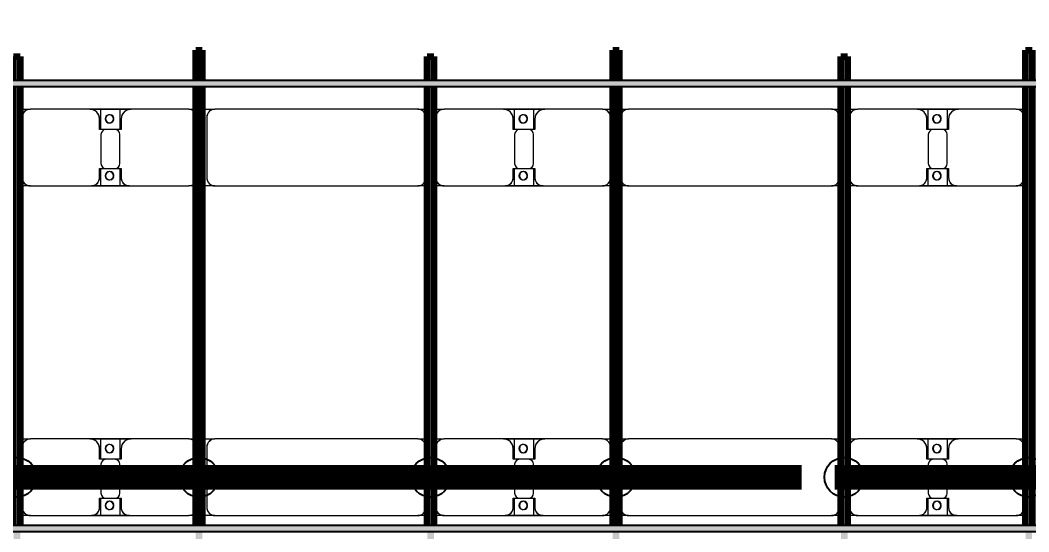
# Model space of a CAD drawing. Header units: millimetres. Extents: x -268744 to 115753, y -96240 to -10461.
# Drawn here: x -155419 to -149299, y -22647 to -19543 of the extents above; entities that cross this region are included whole.
import ezdxf

# ---------------------------------------------------------------- set-up
doc = ezdxf.new("R2010")
doc.units = ezdxf.units.MM
for name, color, linetype, lineweight in [('A-ANNO-DIMS', 211, 'Continuous', 9), ('A-ANNO-DIMS-900', 211, 'Continuous', 9), ('A-GENM', 13, 'Continuous', 9), ('S-BEAM', 12, 'Continuous', 9)]:
    doc.layers.add(name, color=color, linetype=linetype, lineweight=lineweight)
doc.layers.add('GC-HOP 40x60 GIA CUONG', color=1, linetype='Continuous')
doc.styles.add('Trebuchet MS', font='trebuc.ttf', dxfattribs={"width": 0.8, "height": 2700})
doc.dimstyles.new('Arc_Length_-_3mm_Trebuchet_MS_3', dxfattribs={"dimscale": 304.8, "dimtxt": 2783.567448, "dimasz": 2.952756, "dimexe": 4.429134, "dimexo": 4.429134, "dimgap": 0.885827, "dimtad": 1, "dimdec": 0, "dimrnd": 10, "dimzin": 0, "dimdsep": 46, "dimtxsty": 'Trebuchet MS', "dimblk1": 'OBLIQUE', "dimblk2": 'OBLIQUE', "dimsah": 1, "dimcen": 0.09, "dimdle": 2.952756, "dimazin": 0, "dimtfac": 1, "dimtdec": 4, "dimtix": 1, "dimtmove": 0, "dimatfit": 3, "dimfxl": 1, "dimtvp": 1, "dimtfill": 1, "dimtolj": 1, "dimtzin": 0, "dimarcsym": 2})

# ---------------------------------------------------------------- blocks, each defined once
blk = doc.blocks.new('Dầm C52 - Hộp 40x60-104813-KHUNG KẾT CẤU BÈ PIN 1')
at = {"layer": 'S-BEAM', "lineweight": 25}
blk.add_hatch(color=4, dxfattribs=at).paths.add_polyline_path([(-145811, -20), (145811, -20), (145811, 20), (-145811, 20)])
at = {"layer": 'S-BEAM', "color": 4, "lineweight": 25}
for p, q in [((-145811, 20), (145811, 20)), ((145811, -20), (-145811, -20))]:
    blk.add_line(p, q, dxfattribs=at)
blk = doc.blocks.new('Dầm C52 - Hộp 40x60-V24-KHUNG KẾT CẤU BÈ PIN 1')
at = {"layer": 'S-BEAM', "lineweight": 25}
blk.add_hatch(color=4, dxfattribs=at).paths.add_polyline_path([(-145811, -20), (145811, -20), (145811, 20), (-145811, 20)])
at = {"layer": 'S-BEAM', "color": 4, "lineweight": 25}
for p, q in [((-145811, 20), (145811, 20)), ((145811, -20), (-145811, -20))]:
    blk.add_line(p, q, dxfattribs=at)
blk = doc.blocks.new('Dầm C52 - Dầm C52-102503-KHUNG KẾT CẤU BÈ PIN 1')
at = {"layer": 'S-BEAM', "lineweight": 140}
h = blk.add_hatch(color=1, dxfattribs=at)
h.paths.add_polyline_path([(-25480.9, 20), (-25480.9, -20), (-25440.9, -20), (-25440.9, 20)])
h.paths.add_polyline_path([(-25400.9, 20), (-25400.9, -20), (-19440.9, -20), (-19443, 20), (-24983.5, 20)])
h.paths.add_polyline_path([(-19400.9, 20), (-19400.9, -20), (-13440.9, -20), (-13440.9, 20), (-17596.2, 20)])
h.paths.add_polyline_path([(-13400.9, -20), (-7440.9, -20), (-7440.9, 20), (-13400.9, 20)])
h.paths.add_polyline_path([(-7400.9, -20), (-1440.9, -20), (-1440.9, 20), (-7400.9, 20)])
h.paths.add_polyline_path([(-1400.9, -20), (4559.1, -20), (4559.1, 20), (-1400.9, 20)])
h.paths.add_polyline_path([(4599.1, -20), (10559.1, -20), (10559.1, 20), (4599.1, 20)])
h.paths.add_polyline_path([(10599.1, 20), (10599.1, -20), (16559.1, -20), (16559.1, 20), (11952.8, 20)])
h.paths.add_polyline_path([(16599.1, -20), (22559.1, -20), (22559.1, 20), (16599.1, 20)])
h.paths.add_polyline_path([(22599.1, -20), (25259.1, -20), (25259.1, 20), (22599.1, 20)])
h.paths.add_polyline_path([(25299.1, -20), (25441.8, -20), (25441.8, 20), (25299.1, 20)])
at = {"layer": 'S-BEAM', "color": 1, "lineweight": 140}
for p, q in [((22599.1, 20), (25259.1, 20)), ((25299.1, 20), (25441.8, 20)), ((25441.8, 20), (25441.8, -20)), ((25259.1, -20), (22599.1, -20)), ((25441.8, -20), (25299.1, -20))]:
    blk.add_line(p, q, dxfattribs=at)
blk = doc.blocks.new('Dầm C52 - Dầm C52-V2-KHUNG KẾT CẤU BÈ PIN 1')
at = {"layer": 'S-BEAM', "lineweight": 140}
h = blk.add_hatch(color=1, dxfattribs=at)
h.paths.add_polyline_path([(-25480.9, 20), (-25480.9, -20), (-25440.9, -20), (-25440.9, 20)])
h.paths.add_polyline_path([(-25400.9, 20), (-25400.9, -20), (-19440.9, -20), (-19443, 20), (-24983.5, 20)])
h.paths.add_polyline_path([(-19400.9, 20), (-19400.9, -20), (-13440.9, -20), (-13440.9, 20), (-18519.6, 20)])
h.paths.add_polyline_path([(-13400.9, -20), (-7440.9, -20), (-7440.9, 20), (-13400.9, 20)])
h.paths.add_polyline_path([(-7400.9, 20), (-7400.9, -20), (-1440.9, -20), (-1440.9, 20), (-6515.3, 20)])
h.paths.add_polyline_path([(-1400.9, 20), (-1400.9, -20), (4559.1, -20), (4559.1, 20), (-974.9, 20)])
h.paths.add_polyline_path([(4599.1, -20), (10559.1, -20), (10559.1, 20), (4599.1, 20)])
h.paths.add_polyline_path([(10599.1, -20), (16559.1, -20), (16559.1, 20), (10599.1, 20)])
h.paths.add_polyline_path([(16599.1, 20), (16599.1, -20), (22559.1, -20), (22559.1, 20), (17493.2, 20)])
h.paths.add_polyline_path([(22599.1, 20), (22599.1, -20), (25259.1, -20), (25259.1, 20), (23033.7, 20)])
h.paths.add_polyline_path([(25299.1, -20), (25480.9, -20), (25480.9, 20), (25299.1, 20)])
at = {"layer": 'S-BEAM', "color": 1, "lineweight": 140}
for p, q in [((22599.1, 20), (25259.1, 20)), ((25299.1, 20), (25480.9, 20)), ((25480.9, 20), (25480.9, -20)), ((25259.1, -20), (22599.1, -20)), ((25480.9, -20), (25299.1, -20))]:
    blk.add_line(p, q, dxfattribs=at)
blk = doc.blocks.new('Dầm C52 - Dầm C52-V19-KHUNG KẾT CẤU BÈ PIN 1')
at = {"layer": 'S-BEAM', "lineweight": 140}
h = blk.add_hatch(color=1, dxfattribs=at)
h.paths.add_polyline_path([(-25480.9, 20), (-25480.9, -20), (-25440.9, -20), (-25445.2, 20)])
h.paths.add_polyline_path([(-25400.9, -20), (-19440.9, -20), (-19443, 20), (-25400.9, 20)])
h.paths.add_polyline_path([(-19400.9, -20), (-13440.9, -20), (-13440.9, 20), (-19400.9, 20)])
h.paths.add_polyline_path([(-13400.9, -20), (-7440.9, -20), (-7440.9, 20), (-13400.9, 20)])
h.paths.add_polyline_path([(-7400.9, -20), (-1440.9, -20), (-1440.9, 20), (-7400.9, 20)])
h.paths.add_polyline_path([(-1400.9, -20), (4559.1, -20), (4559.1, 20), (-1400.9, 20)])
h.paths.add_polyline_path([(4599.1, -20), (10559.1, -20), (10559.1, 20), (4599.1, 20)])
h.paths.add_polyline_path([(10599.1, -20), (16559.1, -20), (16559.1, 20), (10599.1, 20)])
h.paths.add_polyline_path([(16599.1, -20), (22559.1, -20), (22559.1, 20), (16599.1, 20)])
h.paths.add_polyline_path([(22599.1, -20), (25259.1, -20), (25259.1, 20), (22599.1, 20)])
h.paths.add_polyline_path([(25299.1, 20), (25299.1, -20), (25441.8, -20), (25441.8, 20)])
at = {"layer": 'S-BEAM', "color": 1, "lineweight": 140}
for p, q in [((22599.1, 20), (25259.1, 20)), ((25299.1, 20), (25441.8, 20)), ((25441.8, 20), (25441.8, -20)), ((25259.1, -20), (22599.1, -20)), ((25441.8, -20), (25299.1, -20))]:
    blk.add_line(p, q, dxfattribs=at)
blk = doc.blocks.new('Dầm C52 - Dầm C52-V1-KHUNG KẾT CẤU BÈ PIN 1')
at = {"layer": 'S-BEAM', "lineweight": 140}
h = blk.add_hatch(color=1, dxfattribs=at)
h.paths.add_polyline_path([(-25480.9, 20), (-25480.9, -20), (-25440.9, -20), (-25445.2, 20)])
h.paths.add_polyline_path([(-25400.9, -20), (-19440.9, -20), (-19443, 20), (-25400.9, 20)])
h.paths.add_polyline_path([(-19400.9, 20), (-19400.9, -20), (-13440.9, -20), (-13440.9, 20), (-18981.3, 20)])
h.paths.add_polyline_path([(-13400.9, -20), (-7440.9, -20), (-7440.9, 20), (-13400.9, 20)])
h.paths.add_polyline_path([(-7400.9, 20), (-7400.9, -20), (-1440.9, -20), (-1440.9, 20), (-6977, 20)])
h.paths.add_polyline_path([(-1400.9, -20), (4559.1, -20), (4559.1, 20), (-1400.9, 20)])
h.paths.add_polyline_path([(4599.1, 20), (4599.1, -20), (10559.1, -20), (10559.1, 20), (5027.2, 20)])
h.paths.add_polyline_path([(10599.1, -20), (16559.1, -20), (16559.1, 20), (10599.1, 20)])
h.paths.add_polyline_path([(16599.1, 20), (16599.1, -20), (22559.1, -20), (22559.1, 20), (17031.5, 20)])
h.paths.add_polyline_path([(22599.1, -20), (25259.1, -20), (25259.1, 20), (22599.1, 20)])
h.paths.add_polyline_path([(25299.1, -20), (25480.9, -20), (25480.9, 20), (25299.1, 20)])
at = {"layer": 'S-BEAM', "color": 1, "lineweight": 140}
for p, q in [((22599.1, 20), (25259.1, 20)), ((25299.1, 20), (25480.9, 20)), ((25480.9, 20), (25480.9, -20)), ((25259.1, -20), (22599.1, -20)), ((25480.9, -20), (25299.1, -20))]:
    blk.add_line(p, q, dxfattribs=at)
blk = doc.blocks.new('Dai phao do pin - DẢI PHAO ĐỠ PIN-V53-KHUNG KẾT CẤU BÈ PIN 1')
at = {"layer": 'A-GENM', "color": 7}
for p, q in [((25807.6, 241.6), (25869.7, 241.6)), ((25807.6, 241.6), (25869.7, 241.6)), ((25819.7, 191.6), (25819.7, -173.4)), ((26229.7, 241.6), (25869.7, 241.6)), ((26229.7, 241.6), (26412.2, 241.6)), ((26412.2, 241.6), (26229.7, 241.6)), ((26297.8, 241.6), (26480.3, 241.6)), ((26297.8, 116.2), (26297.8, 241.6)), ((26480.3, 241.6), (26297.8, 241.6)), ((26412.2, 241.6), (26412.2, 116.2)), ((26830.3, 241.6), (26480.3, 241.6)), ((26830.3, 241.6), (26872.6, 241.6)), ((26830.3, 241.6), (26872.6, 241.6)), ((26912.6, 241.6), (26989.7, 241.6)), ((26912.6, 241.6), (26989.7, 241.6)), ((26939.7, 191.6), (26939.7, -173.4)), ((28220.3, 241.6), (26989.7, 241.6)), ((28220.3, 241.6), (28277.6, 241.6)), ((28220.3, 241.6), (28277.6, 241.6)), ((28270.3, -173.4), (28270.3, 191.6)), ((28317.6, 241.6), (28379.7, 241.6)), ((28317.6, 241.6), (28379.7, 241.6)), ((28329.7, 191.6), (28329.7, -173.4)), ((28739.7, 241.6), (28379.7, 241.6)), ((28739.7, 241.6), (28922.2, 241.6)), ((28922.2, 241.6), (28739.7, 241.6)), ((28807.8, 241.6), (28990.3, 241.6)), ((28807.8, 116.2), (28807.8, 241.6)), ((28990.3, 241.6), (28807.8, 241.6)), ((28922.2, 241.6), (28922.2, 116.2)), ((29340.3, 241.6), (28990.3, 241.6)), ((29340.3, 241.6), (29402.6, 241.6)), ((29340.3, 241.6), (29402.6, 241.6)), ((29390.3, -173.4), (29390.3, 191.6)), ((29449.7, 191.6), (29449.7, -173.4)), ((29451.1, 241.6), (29499.7, 241.6)), ((29451.1, 241.6), (29499.7, 241.6)), ((30730.3, 241.6), (29499.7, 241.6)), ((30730.3, 241.6), (30787.6, 241.6)), ((30730.3, 241.6), (30787.6, 241.6)), ((30780.3, -173.4), (30780.3, 191.6)), ((30827.6, 241.6), (30889.7, 241.6)), ((30827.6, 241.6), (30889.7, 241.6)), ((30839.7, 191.6), (30839.7, -173.4)), ((31249.7, 241.6), (30889.7, 241.6)), ((31249.7, 241.6), (31432.2, 241.6)), ((31432.2, 241.6), (31249.7, 241.6)), ((31317.8, 241.6), (31500.3, 241.6)), ((31317.8, 116.2), (31317.8, 241.6)), ((31500.3, 241.6), (31317.8, 241.6)), ((31432.2, 241.6), (31432.2, 116.2)), ((31850.3, 241.6), (31500.3, 241.6)), ((31850.3, 241.6), (31907.6, 241.6)), ((31850.3, 241.6), (31907.6, 241.6)), ((31900.3, -173.4), (31900.3, 191.6)), ((26289.7, 118.2), (26289.7, 181.6)), ((26420.3, 181.6), (26420.3, 118.2)), ((28799.7, 118.2), (28799.7, 181.6)), ((28930.3, 181.6), (28930.3, 118.2)), ((31309.7, 118.2), (31309.7, 181.6)), ((31440.3, 181.6), (31440.3, 118.2)), ((26382.2, 118.2), (26289.7, 118.2)), ((26297.8, 88.2), (26297.8, -88.2)), ((26420.3, 118.2), (26327.8, 118.2)), ((26412.2, -88.2), (26412.2, 88.2)), ((28892.2, 118.2), (28799.7, 118.2)), ((28807.8, 88.2), (28807.8, -88.2)), ((28930.3, 118.2), (28837.8, 118.2)), ((28922.2, -88.2), (28922.2, 88.2)), ((31402.2, 118.2), (31309.7, 118.2)), ((31317.8, 88.2), (31317.8, -88.2)), ((31440.3, 118.2), (31347.8, 118.2)), ((31432.2, -88.2), (31432.2, 88.2)), ((26289.7, -173.4), (26289.7, -118.2)), ((26289.7, -118.2), (26382.2, -118.2)), ((26297.8, -223.4), (26297.8, -116.2)), ((26327.8, -118.2), (26420.3, -118.2)), ((26412.2, -116.2), (26412.2, -223.4)), ((26420.3, -118.2), (26420.3, -173.4)), ((28799.7, -173.4), (28799.7, -118.2)), ((28799.7, -118.2), (28892.2, -118.2)), ((28807.8, -223.4), (28807.8, -116.2)), ((28837.8, -118.2), (28930.3, -118.2)), ((28922.2, -116.2), (28922.2, -223.4)), ((28930.3, -118.2), (28930.3, -173.4)), ((31309.7, -173.4), (31309.7, -118.2)), ((31309.7, -118.2), (31402.2, -118.2)), ((31317.8, -223.4), (31317.8, -116.2)), ((31347.8, -118.2), (31440.3, -118.2)), ((31432.2, -116.2), (31432.2, -223.4)), ((31440.3, -118.2), (31440.3, -173.4)), ((25869.7, -223.4), (25807.6, -223.4)), ((25869.7, -223.4), (25807.6, -223.4)), ((25869.7, -223.4), (26239.7, -223.4)), ((26412.2, -223.4), (26239.7, -223.4)), ((26239.7, -223.4), (26412.2, -223.4)), ((26470.3, -223.4), (26297.8, -223.4)), ((26297.8, -223.4), (26470.3, -223.4)), ((26470.3, -223.4), (26830.3, -223.4)), ((26872.6, -223.4), (26830.3, -223.4)), ((26872.6, -223.4), (26830.3, -223.4)), ((26989.7, -223.4), (26912.6, -223.4)), ((26989.7, -223.4), (26912.6, -223.4)), ((26989.7, -223.4), (28220.3, -223.4)), ((28277.6, -223.4), (28220.3, -223.4)), ((28277.6, -223.4), (28220.3, -223.4)), ((28379.7, -223.4), (28317.6, -223.4)), ((28379.7, -223.4), (28317.6, -223.4)), ((28379.7, -223.4), (28749.7, -223.4)), ((28922.2, -223.4), (28749.7, -223.4)), ((28749.7, -223.4), (28922.2, -223.4)), ((28980.3, -223.4), (28807.8, -223.4)), ((28807.8, -223.4), (28980.3, -223.4)), ((28980.3, -223.4), (29340.3, -223.4)), ((29402.6, -223.4), (29340.3, -223.4)), ((29402.6, -223.4), (29340.3, -223.4)), ((29499.7, -223.4), (29451.1, -223.4)), ((29499.7, -223.4), (29451.1, -223.4)), ((29499.7, -223.4), (30730.3, -223.4)), ((30787.6, -223.4), (30730.3, -223.4)), ((30787.6, -223.4), (30730.3, -223.4)), ((30889.7, -223.4), (30827.6, -223.4)), ((30889.7, -223.4), (30827.6, -223.4)), ((30889.7, -223.4), (31259.7, -223.4)), ((31432.2, -223.4), (31264, -223.4)), ((31264, -223.4), (31432.2, -223.4)), ((31490.3, -223.4), (31317.8, -223.4)), ((31317.8, -223.4), (31490.3, -223.4)), ((31490.3, -223.4), (31850.3, -223.4)), ((31907.6, -223.4), (31850.3, -223.4)), ((31907.6, -223.4), (31850.3, -223.4))]:
    blk.add_line(p, q, dxfattribs=at)
for centre, radius, start, end in [((25869.7, 191.6), 50, 90, 180), ((25869.7, 191.6), 50, 105, 180), ((26229.7, 181.6), 60, 0, 90), ((26229.7, 181.6), 60, 0, 60), ((26348.6, 183.2), 25, 360, 180), ((26348.6, 183.2), 25, 360, 165), ((26351.4, 183.2), 25, 0, 180), ((26351.4, 183.2), 25, 90, 180), ((26351.4, 183.2), 25, 15, 75), ((26480.3, 181.6), 60, 90, 180), ((26480.3, 181.6), 60, 120, 180), ((26830.3, 191.6), 50, 30, 90), ((26830.3, 191.6), 50, 30, 75), ((26989.7, 191.6), 50, 90, 180), ((26989.7, 191.6), 50, 150, 180), ((26989.7, 191.6), 50, 105, 135), ((28220.3, 191.6), 50, 0, 90), ((28220.3, 191.6), 50, 60, 90), ((28220.3, 191.6), 50, 15, 30), ((28379.7, 191.6), 50, 90, 180), ((28379.7, 191.6), 50, 105, 180), ((28739.7, 181.6), 60, 360, 90), ((28739.7, 181.6), 60, 360, 60), ((28858.6, 183.2), 25, 0, 180), ((28858.6, 183.2), 25, 0, 165), ((28861.4, 183.2), 25, 0, 180), ((28861.4, 183.2), 25, 90, 180), ((28861.4, 183.2), 25, 15, 75), ((28990.3, 181.6), 60, 90, 180), ((28990.3, 181.6), 60, 120, 180), ((29340.3, 191.6), 50, 360, 90), ((29340.3, 191.6), 50, 360, 75), ((29499.7, 191.6), 50, 90, 180), ((29499.7, 191.6), 50, 167.50993, 180), ((29499.7, 191.6), 50, 150, 165), ((29499.7, 191.6), 50, 105, 135), ((30730.3, 191.6), 50, 360, 90), ((30730.3, 191.6), 50, 60, 90), ((30730.3, 191.6), 50, 15, 30), ((30889.7, 191.6), 50, 90, 180), ((30889.7, 191.6), 50, 105, 180), ((31249.7, 181.6), 60, 0, 90), ((31249.7, 181.6), 60, 0, 60), ((31368.6, 183.2), 25, 0, 180), ((31368.6, 183.2), 25, 0, 165), ((31371.4, 183.2), 25, 360, 180), ((31371.4, 183.2), 25, 90, 180), ((31371.4, 183.2), 25, 15, 75), ((31500.3, 181.6), 60, 90, 180), ((31500.3, 181.6), 60, 120, 180), ((31850.3, 191.6), 50, 360, 90), ((31850.3, 191.6), 50, 360, 68.67428), ((26348.6, 183.2), 25, 180, 360), ((26351.4, 183.2), 25, 180, 360), ((26351.4, 183.2), 25, 180, 300), ((26348.6, 183.2), 25, 210, 360), ((26351.4, 183.2), 25, 330, 345), ((28858.6, 183.2), 25, 180, 0), ((28861.4, 183.2), 25, 180, 0), ((28861.4, 183.2), 25, 180, 300), ((28858.6, 183.2), 25, 210, 0), ((28861.4, 183.2), 25, 330, 345), ((31368.6, 183.2), 25, 180, 0), ((31371.4, 183.2), 25, 180, 0), ((31371.4, 183.2), 25, 180, 300), ((31368.6, 183.2), 25, 210, 0), ((31371.4, 183.2), 25, 330, 345), ((26327.8, 88.2), 30, 90, 180), ((26382.2, 88.2), 30, 360, 90), ((28837.8, 88.2), 30, 90, 180), ((28892.2, 88.2), 30, 0, 90), ((31347.8, 88.2), 30, 90, 180), ((31402.2, 88.2), 30, 0, 90), ((26327.8, -88.2), 30, 180, 270), ((26382.2, -88.2), 30, 270, 360), ((28837.8, -88.2), 30, 180, 270), ((28892.2, -88.2), 30, 270, 360), ((31347.8, -88.2), 30, 180, 270), ((31402.2, -88.2), 30, 270, 360), ((25869.7, -173.4), 50, 180, 270), ((25869.7, -173.4), 50, 180, 255), ((26239.7, -173.4), 50, 270, 360), ((26239.7, -173.4), 50, 285, 360), ((26348.6, -161.8), 25, 0, 180), ((26348.6, -161.8), 25, 180, 0), ((26348.6, -161.8), 25, 105, 165), ((26348.6, -161.8), 25, 195, 0), ((26351.4, -161.8), 25, 0, 180), ((26351.4, -161.8), 25, 105, 180), ((26351.4, -161.8), 25, 180, 0), ((26351.4, -161.8), 25, 180, 270), ((26348.6, -161.8), 25, 0, 75), ((26351.4, -161.8), 25, 15, 75), ((26351.4, -161.8), 25, 285, 345), ((26470.3, -173.4), 50, 180, 270), ((26470.3, -173.4), 50, 180, 255), ((26989.7, -173.4), 50, 180, 270), ((26989.7, -173.4), 50, 180, 210), ((28220.3, -173.4), 50, 270, 0), ((28220.3, -173.4), 50, 330, 0), ((28379.7, -173.4), 50, 180, 270), ((28379.7, -173.4), 50, 180, 255), ((28749.7, -173.4), 50, 270, 360), ((28749.7, -173.4), 50, 285, 360), ((28858.6, -161.8), 25, 360, 180), ((28858.6, -161.8), 25, 180, 0), ((28858.6, -161.8), 25, 105, 165), ((28858.6, -161.8), 25, 195, 0), ((28861.4, -161.8), 25, 360, 180), ((28861.4, -161.8), 25, 105, 180), ((28861.4, -161.8), 25, 180, 360), ((28861.4, -161.8), 25, 180, 270), ((28858.6, -161.8), 25, 0, 75), ((28861.4, -161.8), 25, 15, 75), ((28861.4, -161.8), 25, 285, 345), ((28980.3, -173.4), 50, 180, 270), ((28980.3, -173.4), 50, 180, 255), ((29340.3, -173.4), 50, 270, 360), ((29340.3, -173.4), 50, 285, 360), ((29499.7, -173.4), 50, 180, 270), ((29499.7, -173.4), 50, 180, 210), ((30730.3, -173.4), 50, 270, 0), ((30730.3, -173.4), 50, 330, 360), ((30889.7, -173.4), 50, 180, 270), ((30889.7, -173.4), 50, 180, 255), ((31259.7, -173.4), 50, 270, 0), ((31259.7, -173.4), 50, 285, 0), ((31368.6, -161.8), 25, 0, 180), ((31368.6, -161.8), 25, 180, 0), ((31368.6, -161.8), 25, 105, 165), ((31368.6, -161.8), 25, 195, 0), ((31371.4, -161.8), 25, 360, 180), ((31371.4, -161.8), 25, 105, 180), ((31371.4, -161.8), 25, 180, 0), ((31371.4, -161.8), 25, 180, 270), ((31368.6, -161.8), 25, 0, 75), ((31371.4, -161.8), 25, 15, 75), ((31371.4, -161.8), 25, 285, 345), ((31490.3, -173.4), 50, 180, 270), ((31490.3, -173.4), 50, 180, 255), ((31850.3, -173.4), 50, 270, 360), ((31850.3, -173.4), 50, 291.32572, 360), ((26830.3, -173.4), 50, 270, 330), ((26830.3, -173.4), 50, 285, 330), ((26989.7, -173.4), 50, 240, 270), ((29499.7, -173.4), 50, 240, 270), ((30730.3, -173.4), 50, 285, 300)]:
    blk.add_arc(centre, radius, start, end, dxfattribs=at)
blk = doc.blocks.new('Dai phao do pin - DẢI PHAO ĐỠ PIN-V54-KHUNG KẾT CẤU BÈ PIN 1')
at = {"layer": 'A-GENM', "color": 7}
for p, q in [((25807.6, 241.6), (25869.7, 241.6)), ((25807.6, 241.6), (25869.7, 241.6)), ((25819.7, 191.6), (25819.7, -173.4)), ((26229.7, 241.6), (25869.7, 241.6)), ((26229.7, 241.6), (26412.2, 241.6)), ((26412.2, 241.6), (26229.7, 241.6)), ((26297.8, 241.6), (26480.3, 241.6)), ((26297.8, 116.2), (26297.8, 241.6)), ((26480.3, 241.6), (26297.8, 241.6)), ((26412.2, 241.6), (26412.2, 116.2)), ((26830.3, 241.6), (26480.3, 241.6)), ((26830.3, 241.6), (26872.6, 241.6)), ((26830.3, 241.6), (26872.6, 241.6)), ((26912.6, 241.6), (26989.7, 241.6)), ((26912.6, 241.6), (26989.7, 241.6)), ((26939.7, 191.6), (26939.7, -173.4)), ((28220.3, 241.6), (26989.7, 241.6)), ((28220.3, 241.6), (28277.6, 241.6)), ((28220.3, 241.6), (28277.6, 241.6)), ((28270.3, -173.4), (28270.3, 191.6)), ((28317.6, 241.6), (28379.7, 241.6)), ((28317.6, 241.6), (28379.7, 241.6)), ((28329.7, 191.6), (28329.7, -173.4)), ((28739.7, 241.6), (28379.7, 241.6)), ((28739.7, 241.6), (28922.2, 241.6)), ((28922.2, 241.6), (28739.7, 241.6)), ((28807.8, 241.6), (28990.3, 241.6)), ((28807.8, 116.2), (28807.8, 241.6)), ((28990.3, 241.6), (28807.8, 241.6)), ((28922.2, 241.6), (28922.2, 116.2)), ((29340.3, 241.6), (28990.3, 241.6)), ((29340.3, 241.6), (29402.6, 241.6)), ((29340.3, 241.6), (29402.6, 241.6)), ((29390.3, -173.4), (29390.3, 191.6)), ((29449.7, 191.6), (29449.7, -173.4)), ((29451.1, 241.6), (29499.7, 241.6)), ((29451.1, 241.6), (29499.7, 241.6)), ((30730.3, 241.6), (29499.7, 241.6)), ((30730.3, 241.6), (30787.6, 241.6)), ((30730.3, 241.6), (30787.6, 241.6)), ((30780.3, -173.4), (30780.3, 191.6)), ((30827.6, 241.6), (30889.7, 241.6)), ((30827.6, 241.6), (30889.7, 241.6)), ((30839.7, 191.6), (30839.7, -173.4)), ((31249.7, 241.6), (30889.7, 241.6)), ((31249.7, 241.6), (31432.2, 241.6)), ((31432.2, 241.6), (31249.7, 241.6)), ((31317.8, 241.6), (31500.3, 241.6)), ((31317.8, 116.2), (31317.8, 241.6)), ((31500.3, 241.6), (31317.8, 241.6)), ((31432.2, 241.6), (31432.2, 116.2)), ((31850.3, 241.6), (31500.3, 241.6)), ((31850.3, 241.6), (31907.6, 241.6)), ((31850.3, 241.6), (31907.6, 241.6)), ((31900.3, -173.4), (31900.3, 191.6)), ((26289.7, 118.2), (26289.7, 181.6)), ((26420.3, 181.6), (26420.3, 118.2)), ((28799.7, 118.2), (28799.7, 181.6)), ((28930.3, 181.6), (28930.3, 118.2)), ((31309.7, 118.2), (31309.7, 181.6)), ((31440.3, 181.6), (31440.3, 118.2)), ((26382.2, 118.2), (26289.7, 118.2)), ((26297.8, 88.2), (26297.8, -88.2)), ((26420.3, 118.2), (26327.8, 118.2)), ((26412.2, -88.2), (26412.2, 88.2)), ((28892.2, 118.2), (28799.7, 118.2)), ((28807.8, 88.2), (28807.8, -88.2)), ((28930.3, 118.2), (28837.8, 118.2)), ((28922.2, -88.2), (28922.2, 88.2)), ((31402.2, 118.2), (31309.7, 118.2)), ((31317.8, 88.2), (31317.8, -88.2)), ((31440.3, 118.2), (31347.8, 118.2)), ((31432.2, -88.2), (31432.2, 88.2)), ((26289.7, -173.4), (26289.7, -118.2)), ((26289.7, -118.2), (26382.2, -118.2)), ((26297.8, -223.4), (26297.8, -116.2)), ((26327.8, -118.2), (26420.3, -118.2)), ((26412.2, -116.2), (26412.2, -223.4)), ((26420.3, -118.2), (26420.3, -173.4)), ((28799.7, -173.4), (28799.7, -118.2)), ((28799.7, -118.2), (28892.2, -118.2)), ((28807.8, -223.4), (28807.8, -116.2)), ((28837.8, -118.2), (28930.3, -118.2)), ((28922.2, -116.2), (28922.2, -223.4)), ((28930.3, -118.2), (28930.3, -173.4)), ((31309.7, -173.4), (31309.7, -118.2)), ((31309.7, -118.2), (31402.2, -118.2)), ((31317.8, -223.4), (31317.8, -116.2)), ((31347.8, -118.2), (31440.3, -118.2)), ((31432.2, -116.2), (31432.2, -223.4)), ((31440.3, -118.2), (31440.3, -173.4)), ((25869.7, -223.4), (25807.6, -223.4)), ((25869.7, -223.4), (25807.6, -223.4)), ((25869.7, -223.4), (26239.7, -223.4)), ((26412.2, -223.4), (26239.7, -223.4)), ((26239.7, -223.4), (26412.2, -223.4)), ((26470.3, -223.4), (26297.8, -223.4)), ((26297.8, -223.4), (26470.3, -223.4)), ((26470.3, -223.4), (26830.3, -223.4)), ((26872.6, -223.4), (26830.3, -223.4)), ((26872.6, -223.4), (26830.3, -223.4)), ((26989.7, -223.4), (26912.6, -223.4)), ((26989.7, -223.4), (26912.6, -223.4)), ((26989.7, -223.4), (28220.3, -223.4)), ((28277.6, -223.4), (28220.3, -223.4)), ((28277.6, -223.4), (28220.3, -223.4)), ((28379.7, -223.4), (28317.6, -223.4)), ((28379.7, -223.4), (28317.6, -223.4)), ((28379.7, -223.4), (28749.7, -223.4)), ((28922.2, -223.4), (28749.7, -223.4)), ((28749.7, -223.4), (28922.2, -223.4)), ((28980.3, -223.4), (28807.8, -223.4)), ((28807.8, -223.4), (28980.3, -223.4)), ((28980.3, -223.4), (29340.3, -223.4)), ((29402.6, -223.4), (29340.3, -223.4)), ((29402.6, -223.4), (29340.3, -223.4)), ((29499.7, -223.4), (29451.1, -223.4)), ((29499.7, -223.4), (29451.1, -223.4)), ((29499.7, -223.4), (30730.3, -223.4)), ((30787.6, -223.4), (30730.3, -223.4)), ((30787.6, -223.4), (30730.3, -223.4)), ((30889.7, -223.4), (30827.6, -223.4)), ((30889.7, -223.4), (30827.6, -223.4)), ((30889.7, -223.4), (31259.7, -223.4)), ((31432.2, -223.4), (31264, -223.4)), ((31264, -223.4), (31432.2, -223.4)), ((31490.3, -223.4), (31317.8, -223.4)), ((31317.8, -223.4), (31490.3, -223.4)), ((31490.3, -223.4), (31850.3, -223.4)), ((31907.6, -223.4), (31850.3, -223.4)), ((31907.6, -223.4), (31850.3, -223.4))]:
    blk.add_line(p, q, dxfattribs=at)
for centre, radius, start, end in [((25869.7, 191.6), 50, 90, 180), ((25869.7, 191.6), 50, 105, 180), ((26229.7, 181.6), 60, 0, 90), ((26229.7, 181.6), 60, 0, 60), ((26348.6, 183.2), 25, 360, 180), ((26348.6, 183.2), 25, 360, 165), ((26351.4, 183.2), 25, 0, 180), ((26351.4, 183.2), 25, 90, 180), ((26351.4, 183.2), 25, 15, 75), ((26480.3, 181.6), 60, 90, 180), ((26480.3, 181.6), 60, 120, 180), ((26830.3, 191.6), 50, 30, 90), ((26830.3, 191.6), 50, 30, 75), ((26989.7, 191.6), 50, 90, 180), ((26989.7, 191.6), 50, 150, 180), ((26989.7, 191.6), 50, 105, 135), ((28220.3, 191.6), 50, 0, 90), ((28220.3, 191.6), 50, 60, 90), ((28220.3, 191.6), 50, 15, 30), ((28379.7, 191.6), 50, 90, 180), ((28379.7, 191.6), 50, 105, 180), ((28739.7, 181.6), 60, 360, 90), ((28739.7, 181.6), 60, 360, 60), ((28858.6, 183.2), 25, 0, 180), ((28858.6, 183.2), 25, 0, 165), ((28861.4, 183.2), 25, 0, 180), ((28861.4, 183.2), 25, 90, 180), ((28861.4, 183.2), 25, 15, 75), ((28990.3, 181.6), 60, 90, 180), ((28990.3, 181.6), 60, 120, 180), ((29340.3, 191.6), 50, 360, 90), ((29340.3, 191.6), 50, 360, 75), ((29499.7, 191.6), 50, 90, 180), ((29499.7, 191.6), 50, 167.50993, 180), ((29499.7, 191.6), 50, 150, 165), ((29499.7, 191.6), 50, 105, 135), ((30730.3, 191.6), 50, 360, 90), ((30730.3, 191.6), 50, 60, 90), ((30730.3, 191.6), 50, 15, 30), ((30889.7, 191.6), 50, 90, 180), ((30889.7, 191.6), 50, 105, 180), ((31249.7, 181.6), 60, 0, 90), ((31249.7, 181.6), 60, 0, 60), ((31368.6, 183.2), 25, 0, 180), ((31368.6, 183.2), 25, 0, 165), ((31371.4, 183.2), 25, 360, 180), ((31371.4, 183.2), 25, 90, 180), ((31371.4, 183.2), 25, 15, 75), ((31500.3, 181.6), 60, 90, 180), ((31500.3, 181.6), 60, 120, 180), ((31850.3, 191.6), 50, 360, 90), ((31850.3, 191.6), 50, 360, 68.67428), ((26348.6, 183.2), 25, 180, 360), ((26351.4, 183.2), 25, 180, 360), ((26351.4, 183.2), 25, 180, 300), ((26348.6, 183.2), 25, 210, 360), ((26351.4, 183.2), 25, 330, 345), ((28858.6, 183.2), 25, 180, 0), ((28861.4, 183.2), 25, 180, 0), ((28861.4, 183.2), 25, 180, 300), ((28858.6, 183.2), 25, 210, 0), ((28861.4, 183.2), 25, 330, 345), ((31368.6, 183.2), 25, 180, 0), ((31371.4, 183.2), 25, 180, 0), ((31371.4, 183.2), 25, 180, 300), ((31368.6, 183.2), 25, 210, 0), ((31371.4, 183.2), 25, 330, 345), ((26327.8, 88.2), 30, 90, 180), ((26382.2, 88.2), 30, 360, 90), ((28837.8, 88.2), 30, 90, 180), ((28892.2, 88.2), 30, 0, 90), ((31347.8, 88.2), 30, 90, 180), ((31402.2, 88.2), 30, 0, 90), ((26327.8, -88.2), 30, 180, 270), ((26382.2, -88.2), 30, 270, 360), ((28837.8, -88.2), 30, 180, 270), ((28892.2, -88.2), 30, 270, 360), ((31347.8, -88.2), 30, 180, 270), ((31402.2, -88.2), 30, 270, 360), ((25869.7, -173.4), 50, 180, 270), ((25869.7, -173.4), 50, 180, 255), ((26239.7, -173.4), 50, 270, 360), ((26239.7, -173.4), 50, 285, 360), ((26348.6, -161.8), 25, 0, 180), ((26348.6, -161.8), 25, 180, 0), ((26348.6, -161.8), 25, 105, 165), ((26348.6, -161.8), 25, 195, 0), ((26351.4, -161.8), 25, 0, 180), ((26351.4, -161.8), 25, 105, 180), ((26351.4, -161.8), 25, 180, 0), ((26351.4, -161.8), 25, 180, 270), ((26348.6, -161.8), 25, 0, 75), ((26351.4, -161.8), 25, 15, 75), ((26351.4, -161.8), 25, 285, 345), ((26470.3, -173.4), 50, 180, 270), ((26470.3, -173.4), 50, 180, 255), ((26989.7, -173.4), 50, 180, 270), ((26989.7, -173.4), 50, 180, 210), ((28220.3, -173.4), 50, 270, 0), ((28220.3, -173.4), 50, 330, 0), ((28379.7, -173.4), 50, 180, 270), ((28379.7, -173.4), 50, 180, 255), ((28749.7, -173.4), 50, 270, 360), ((28749.7, -173.4), 50, 285, 360), ((28858.6, -161.8), 25, 360, 180), ((28858.6, -161.8), 25, 180, 0), ((28858.6, -161.8), 25, 105, 165), ((28858.6, -161.8), 25, 195, 0), ((28861.4, -161.8), 25, 360, 180), ((28861.4, -161.8), 25, 105, 180), ((28861.4, -161.8), 25, 180, 360), ((28861.4, -161.8), 25, 180, 270), ((28858.6, -161.8), 25, 0, 75), ((28861.4, -161.8), 25, 15, 75), ((28861.4, -161.8), 25, 285, 345), ((28980.3, -173.4), 50, 180, 270), ((28980.3, -173.4), 50, 180, 255), ((29340.3, -173.4), 50, 270, 360), ((29340.3, -173.4), 50, 285, 360), ((29499.7, -173.4), 50, 180, 270), ((29499.7, -173.4), 50, 180, 210), ((30730.3, -173.4), 50, 270, 0), ((30730.3, -173.4), 50, 330, 360), ((30889.7, -173.4), 50, 180, 270), ((30889.7, -173.4), 50, 180, 255), ((31259.7, -173.4), 50, 270, 0), ((31259.7, -173.4), 50, 285, 0), ((31368.6, -161.8), 25, 0, 180), ((31368.6, -161.8), 25, 180, 0), ((31368.6, -161.8), 25, 105, 165), ((31368.6, -161.8), 25, 195, 0), ((31371.4, -161.8), 25, 360, 180), ((31371.4, -161.8), 25, 105, 180), ((31371.4, -161.8), 25, 180, 0), ((31371.4, -161.8), 25, 180, 270), ((31368.6, -161.8), 25, 0, 75), ((31371.4, -161.8), 25, 15, 75), ((31371.4, -161.8), 25, 285, 345), ((31490.3, -173.4), 50, 180, 270), ((31490.3, -173.4), 50, 180, 255), ((31850.3, -173.4), 50, 270, 360), ((31850.3, -173.4), 50, 291.32572, 360), ((26830.3, -173.4), 50, 270, 330), ((26830.3, -173.4), 50, 285, 330), ((26989.7, -173.4), 50, 240, 270), ((29499.7, -173.4), 50, 240, 270), ((30730.3, -173.4), 50, 285, 300)]:
    blk.add_arc(centre, radius, start, end, dxfattribs=at)
blk = doc.blocks.new('be pin 1_rvt-1-KHUNG KẾT CẤU BÈ PIN 1')
at = {"layer": 'A-GENM', "lineweight": 9}
for name, p in [('Dai phao do pin - DẢI PHAO ĐỠ PIN-V54-KHUNG KẾT CẤU BÈ PIN 1', (-181226.8, -20324.7)), ('Dai phao do pin - DẢI PHAO ĐỠ PIN-V53-KHUNG KẾT CẤU BÈ PIN 1', (-181226.8, -22324.7))]:
    blk.add_blockref(name, p, dxfattribs=at)
at = {"layer": 'S-BEAM', "lineweight": 9, "rotation": 90.00000000032618}
for name, p in [('Dầm C52 - Dầm C52-102503-KHUNG KẾT CẤU BÈ PIN 1', (-155439.1, -45205.6)), ('Dầm C52 - Dầm C52-V2-KHUNG KẾT CẤU BÈ PIN 1', (-154334.1, -45205.6)), ('Dầm C52 - Dầm C52-V19-KHUNG KẾT CẤU BÈ PIN 1', (-152929.1, -45205.6)), ('Dầm C52 - Dầm C52-V1-KHUNG KẾT CẤU BÈ PIN 1', (-151804.1, -45205.6)), ('Dầm C52 - Dầm C52-102503-KHUNG KẾT CẤU BÈ PIN 1', (-150419.1, -45205.6)), ('Dầm C52 - Dầm C52-V2-KHUNG KẾT CẤU BÈ PIN 1', (-149299.1, -45205.6))]:
    blk.add_blockref(name, p, dxfattribs=at)
at = {"layer": 'S-BEAM', "lineweight": 9}
for name, p in [('Dầm C52 - Hộp 40x60-V24-KHUNG KẾT CẤU BÈ PIN 1', (-110896.7, -19926.5)), ('Dầm C52 - Hộp 40x60-104813-KHUNG KẾT CẤU BÈ PIN 1', (-110896.7, -22626.5))]:
    blk.add_blockref(name, p, dxfattribs=at)
blk = doc.blocks.new('DIMBLOCK3-KHUNG KẾT CẤU BÈ PIN 1')
at = {"layer": 'A-ANNO-DIMS-900', "transparency": 16777216}
for p, q in [((-183734, -14861.3), (-183734, -13511.3)), ((-110909, -14861.3), (-110909, -13511.3)), ((-183734, -14861.3), (-110909, -14861.3)), ((-183734, -14861.3), (-183734, -18738.1)), ((-110909, -14861.3), (-110909, -18738.1))]:
    blk.add_line(p, q, dxfattribs=at)
at = {"layer": 'A-ANNO-DIMS-900', "lineweight": 70, "transparency": 16777216}
for p, q in [((-183734, -14861.3), (-183284, -14411.3)), ((-110909, -14861.3), (-110459, -14411.3)), ((-183734, -14861.3), (-184184, -15311.3)), ((-110909, -14861.3), (-111359, -15311.3))]:
    blk.add_line(p, q, dxfattribs=at)
at = {"layer": 'A-ANNO-DIMS-900', "color": 0, "transparency": 16777216, "insert": (-150859.9, -11136.4), "char_height": 2700, "width": 8492.24, "attachment_point": 1, "line_spacing_factor": 1.048425, "style": 'Trebuchet MS', "bg_fill": 3, "box_fill_scale": 1.25, "bg_fill_color": 256, "bg_fill_true_color": 13158600, "bg_fill_transparency": 0}
blk.add_mtext('72830', dxfattribs=at)
blk = doc.blocks.new('_Oblique')
at = {"color": 0, "linetype": 'ByBlock', "lineweight": -2}
blk.add_line((-0.5, -0.5), (0.5, 0.5), dxfattribs=at)

msp = doc.modelspace()

# ---------------------------------------------------------------- linework, layer by layer
at = {"layer": 'GC-HOP 40x60 GIA CUONG', "const_width": 150}
for points in [[(-165228.1, -22315.6), (-150678.1, -22315.6)], [(-150478.1, -22315.6), (-135927, -22315.6)]]:
    msp.add_lwpolyline(points, dxfattribs=at)
at = {"layer": 'GC-HOP 40x60 GIA CUONG'}
for centre in [(-155439.1, -22315.6), (-154334.1, -22315.6), (-152929.1, -22315.6), (-151804.1, -22315.6), (-150419.1, -22315.6), (-149299.1, -22315.6)]:
    msp.add_circle(centre, 120, dxfattribs=at)

# ---------------------------------------------------------------- block references
at = {"lineweight": 5}
msp.add_blockref('be pin 1_rvt-1-KHUNG KẾT CẤU BÈ PIN 1', (0, 0), dxfattribs=at)

# ---------------------------------------------------------------- next in the draw order: dimensions: what is measured, and where the dimension line sits
at = {"layer": 'A-ANNO-DIMS'}
dim = msp.add_linear_dim(base=(-110909, -14861.3), p1=(-183734, -20088.1), p2=(-110909, -20088.1), angle=0, dimstyle='Arc_Length_-_3mm_Trebuchet_MS_3', override={"dimpost": '<>', "dimfxl": 72825}, dxfattribs=at)
dim.commit()
dim.dimension.update_dxf_attribs({"geometry": 'DIMBLOCK3-KHUNG KẾT CẤU BÈ PIN 1', "text_midpoint": (-147321.5, -13217.6)})

doc.saveas('drawing.dxf')
